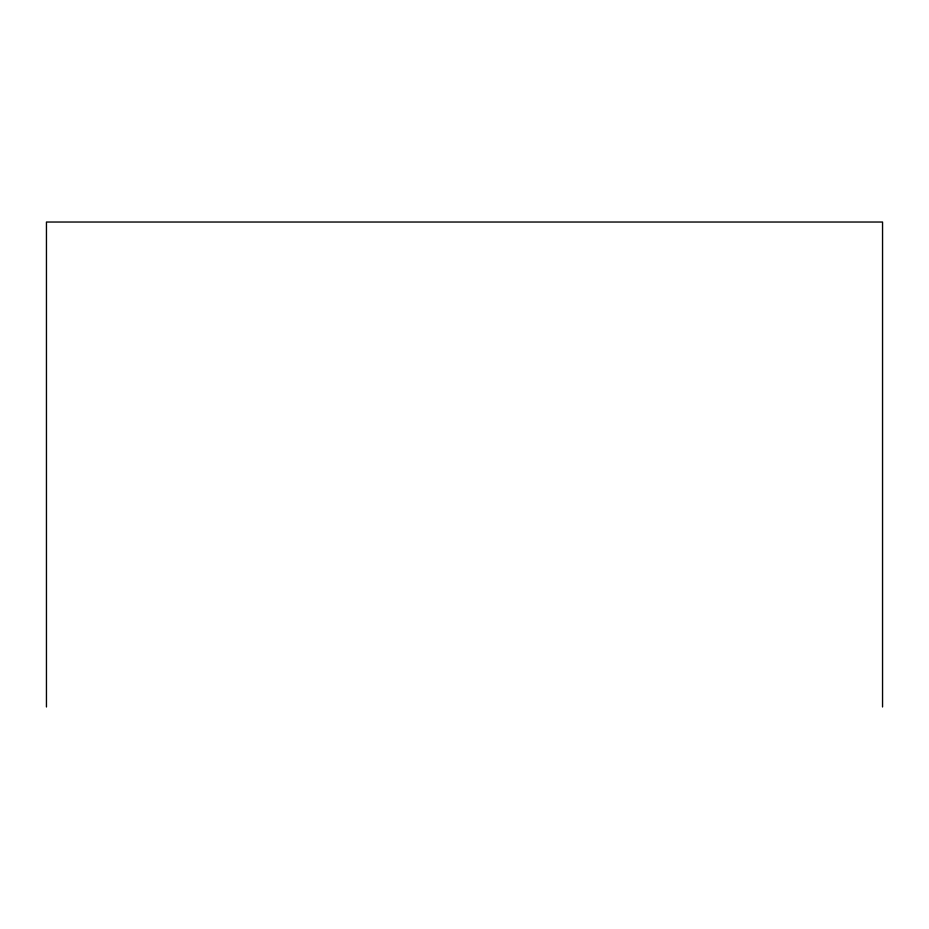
<?xml version="1.0" encoding="UTF-8"?>
<svg xmlns="http://www.w3.org/2000/svg" width="929" height="929" viewBox="0 0 929 929"><rect width="100%" height="100%" fill="white"/><g stroke="black" fill="none" stroke-linecap="round" stroke-linejoin="round"><path stroke-width="1.39" d="M882.55 706.969L882.55 222.031L46.45 222.031L46.45 706.969"/></g></svg>
